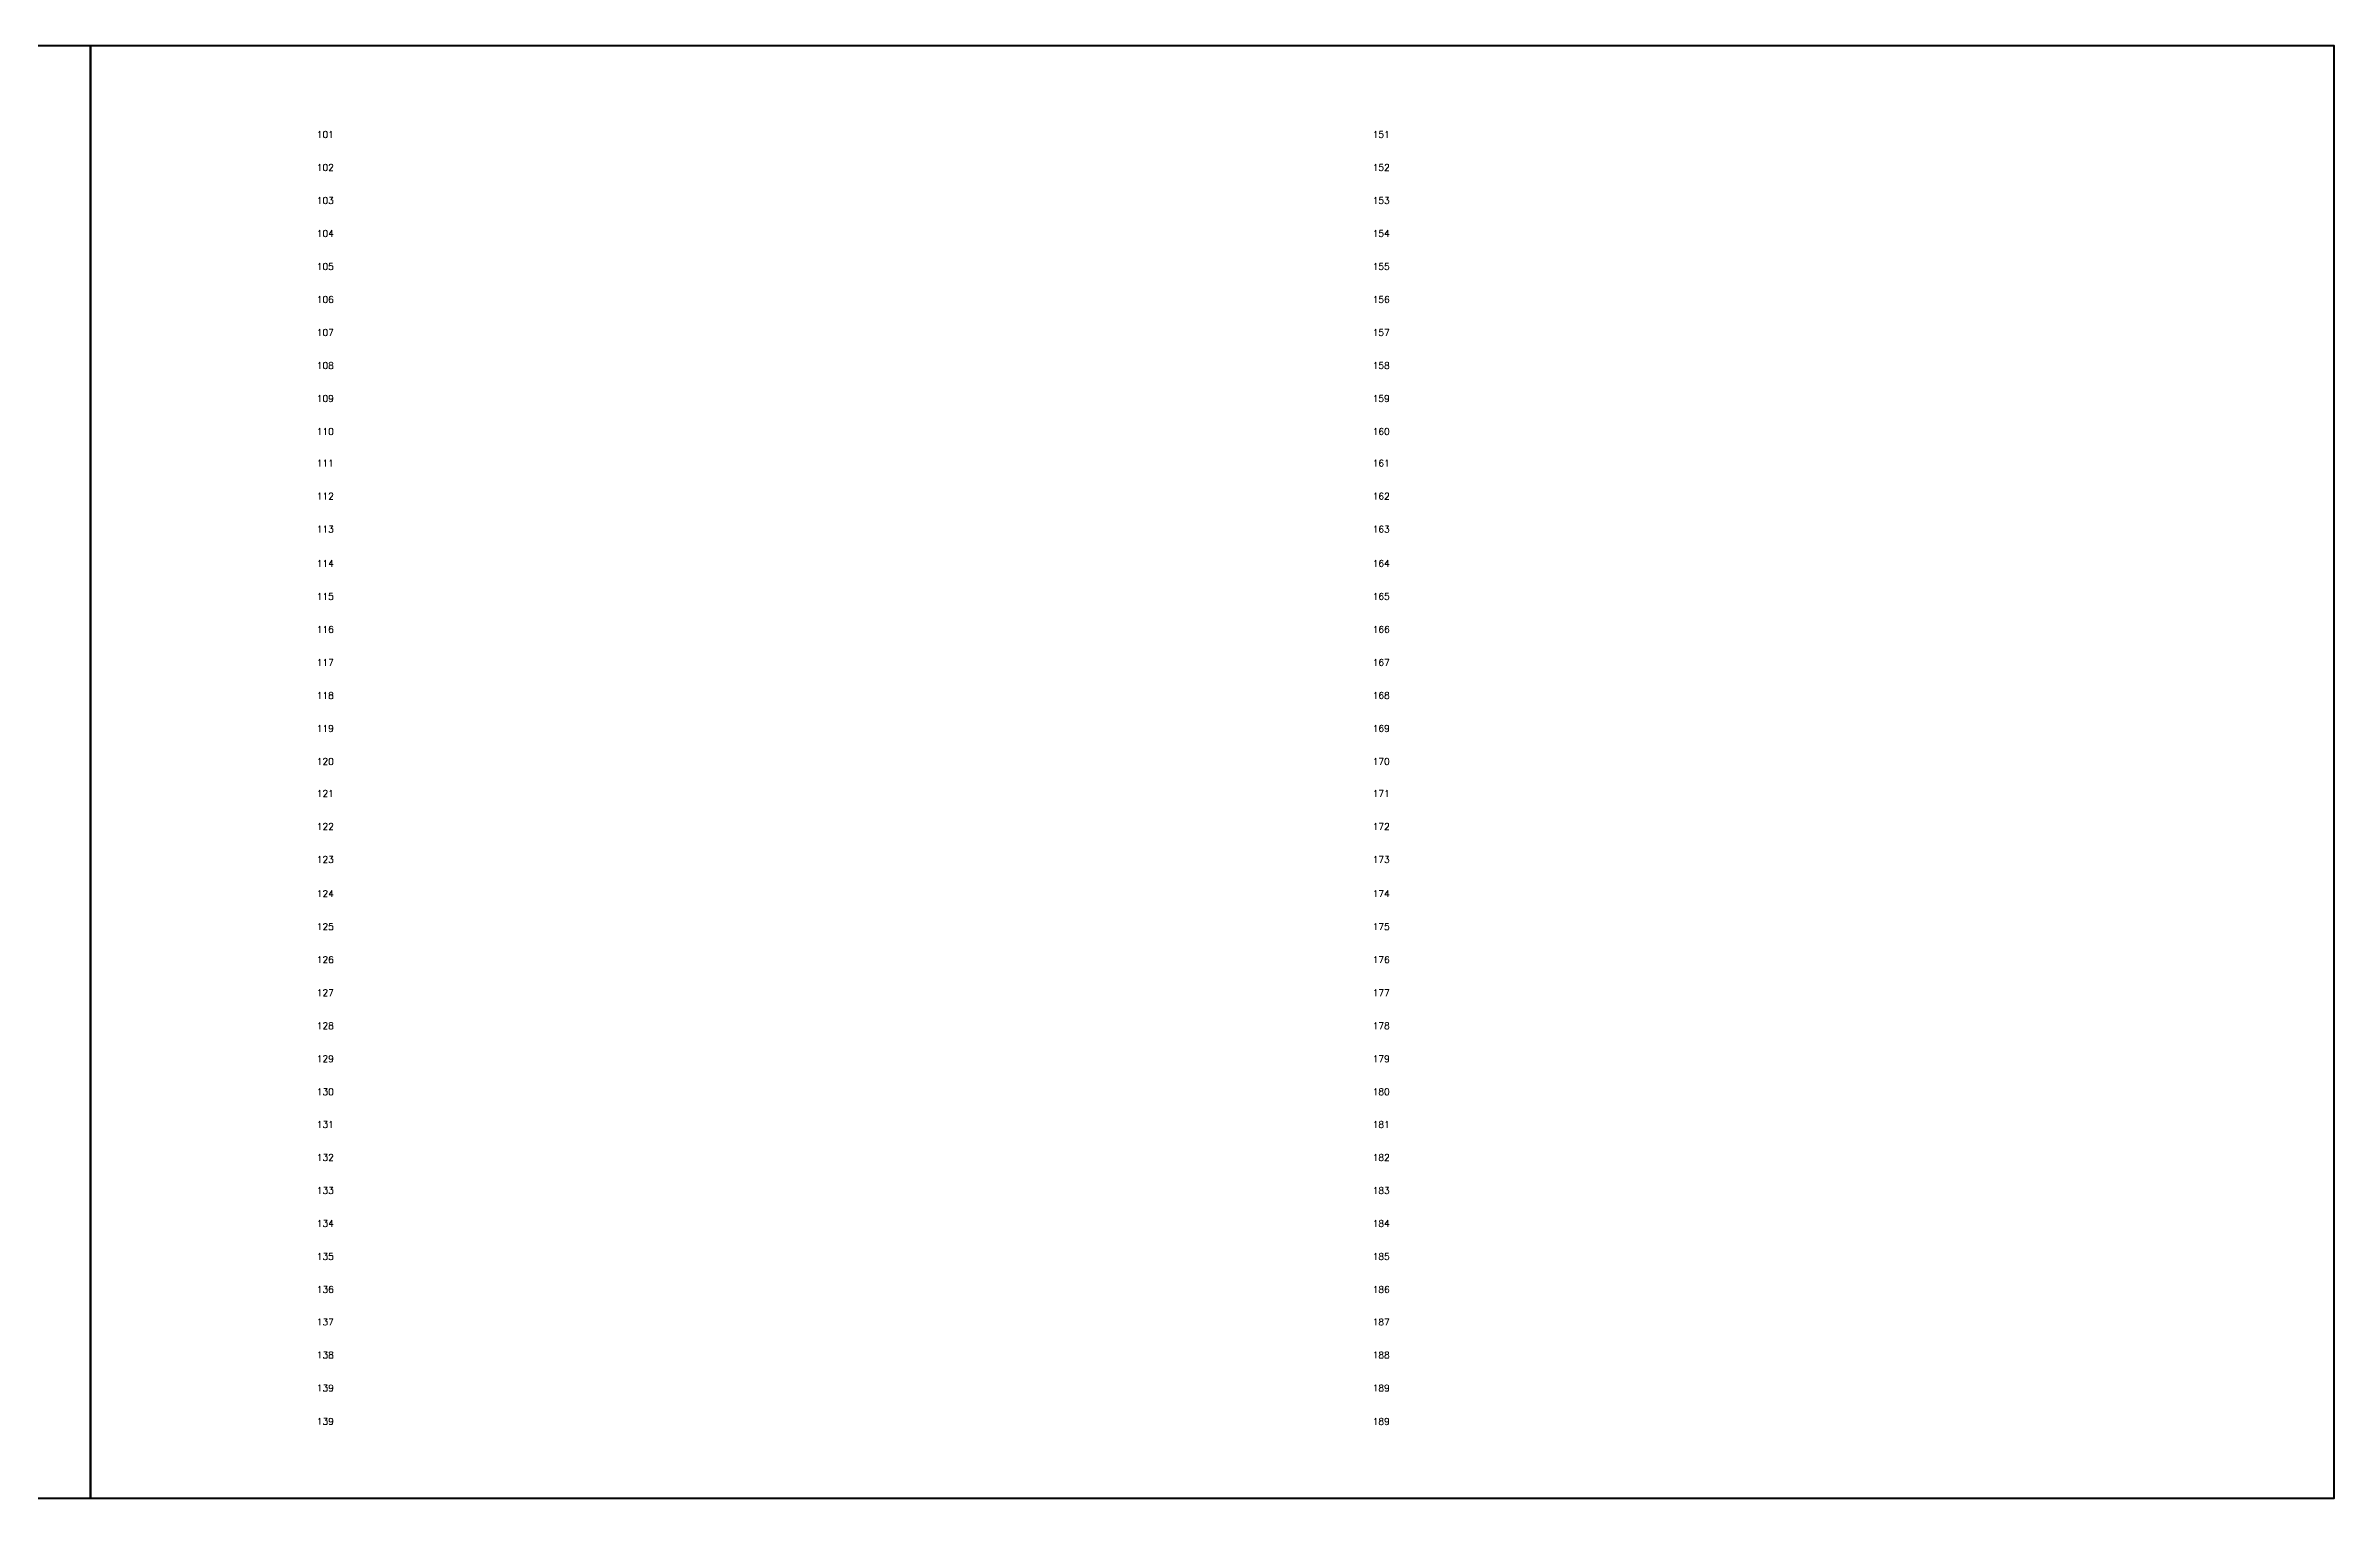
# Model space of a CAD drawing. Header units: inches. Extents: x 0 to 68, y 0 to 22.
# Drawn here: x 33.32 to 68, y 0 to 22 of the extents above; entities that cross this region are included whole.
import ezdxf
from ezdxf.enums import TextEntityAlignment as Align

# ---------------------------------------------------------------- set-up
doc = ezdxf.new("R2010")
doc.units = ezdxf.units.IN
doc.header["$LTSCALE"] = 0.5
doc.header["$MEASUREMENT"] = 0
doc.layers.get('0').update_dxf_attribs({"lineweight": 18})
doc.layers.get('Defpoints').update_dxf_attribs({"color": 251, "lineweight": 140})
doc.styles.add('WD', font='romans.shx')

# ---------------------------------------------------------------- blocks, each defined once
blk = doc.blocks.new('WD_MLRH')
at = {"style": 'WD'}
blk.add_attdef('RUNGFIRST', text='', height=0.1, dxfattribs=at).set_placement((-0.25, 0), align=Align.MIDDLE_RIGHT)
at = {"style": 'WD', "flags": 1}
for tag, p in [('WIRE-START', (-0.25, -0.356)), ('RUNGHORV', (-0.25, -0.127)), ('WIREMODE', (-0.25, -0.281)), ('RUNGDIST', (-0.25, -0.2)), ('RUNGCNT', (-0.25, -0.237)), ('RUNGINC', (-0.25, -0.163)), ('WIREFMT', (-0.25, -0.321)), ('WIRE-GSUF', (-0.25, -0.396)), ('PH3SPACE', (-0.25, -0.437))]:
    blk.add_attdef(tag, text='', height=0.025, dxfattribs=at).set_placement(p, align=Align.RIGHT)

msp = doc.modelspace()

# ---------------------------------------------------------------- linework, layer by layer
at = {"layer": 'Defpoints'}
for points in [[(0, 0), (34.003, 0), (34.003, 22), (0, 22)], [(34.003, 0), (68.003, 0), (68.003, 22), (34.003, 22)]]:
    msp.add_lwpolyline(points, close=True, dxfattribs=at)

# ---------------------------------------------------------------- block references
for p, values in [((37.938, 20.657), {'RUNGFIRST': '101'}), ((53.94, 20.657), {'RUNGFIRST': '151'})]:
    msp.add_blockref('WD_MLRH', p).add_auto_attribs(values)

# ---------------------------------------------------------------- texts
at = {"style": 'WD'}
for s, p in [('102', (37.688, 20.157)), ('152', (53.69, 20.157)), ('103', (37.688, 19.657)), ('153', (53.69, 19.657)), ('104', (37.688, 19.157)), ('154', (53.69, 19.157)), ('105', (37.688, 18.657)), ('155', (53.69, 18.657)), ('106', (37.688, 18.157)), ('156', (53.69, 18.157)), ('107', (37.688, 17.657)), ('157', (53.69, 17.657)), ('108', (37.688, 17.157)), ('158', (53.69, 17.157)), ('109', (37.688, 16.657)), ('159', (53.69, 16.657)), ('110', (37.688, 16.157)), ('160', (53.69, 16.157)), ('111', (37.688, 15.677)), ('161', (53.69, 15.677)), ('112', (37.688, 15.177)), ('162', (53.69, 15.177)), ('113', (37.688, 14.677)), ('163', (53.69, 14.677)), ('114', (37.688, 14.16)), ('164', (53.69, 14.16)), ('115', (37.688, 13.66)), ('165', (53.69, 13.66)), ('116', (37.688, 13.16)), ('166', (53.69, 13.16)), ('117', (37.688, 12.66)), ('167', (53.69, 12.66)), ('118', (37.688, 12.16)), ('168', (53.69, 12.16)), ('119', (37.688, 11.66)), ('169', (53.69, 11.66)), ('120', (37.688, 11.16)), ('170', (53.69, 11.16)), ('121', (37.688, 10.673)), ('171', (53.69, 10.673)), ('122', (37.688, 10.173)), ('172', (53.69, 10.173)), ('123', (37.688, 9.673)), ('173', (53.69, 9.673)), ('124', (37.688, 9.157)), ('174', (53.69, 9.157)), ('125', (37.688, 8.657)), ('175', (53.69, 8.657)), ('126', (37.688, 8.157)), ('176', (53.69, 8.157)), ('127', (37.688, 7.657)), ('177', (53.69, 7.657)), ('128', (37.688, 7.157)), ('178', (53.69, 7.157)), ('129', (37.688, 6.657)), ('179', (53.69, 6.657)), ('130', (37.688, 6.157)), ('180', (53.69, 6.157)), ('131', (37.688, 5.662)), ('181', (53.69, 5.661)), ('132', (37.688, 5.162)), ('182', (53.69, 5.161)), ('133', (37.688, 4.662)), ('183', (53.69, 4.661)), ('134', (37.688, 4.162)), ('184', (53.69, 4.161)), ('135', (37.688, 3.662)), ('185', (53.69, 3.661)), ('136', (37.688, 3.162)), ('186', (53.69, 3.161)), ('137', (37.688, 2.669)), ('187', (53.69, 2.669)), ('138', (37.688, 2.169)), ('188', (53.69, 2.169)), ('139', (37.688, 1.669)), ('189', (53.69, 1.669)), ('139', (37.688, 1.164)), ('189', (53.69, 1.163))]:
    msp.add_text(s, height=0.1, dxfattribs=at).set_placement(p, align=Align.MIDDLE_RIGHT)

doc.saveas('drawing.dxf')
